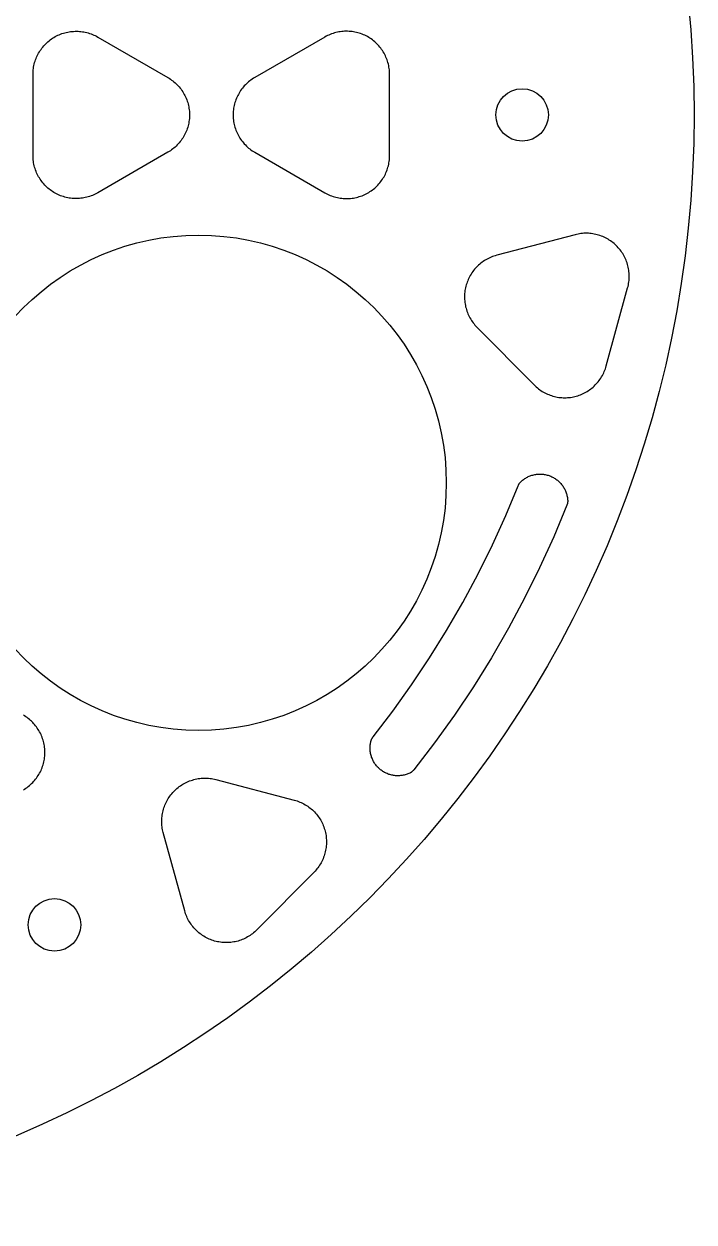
# Model space of a CAD drawing. Extents: x -4303 to -3459, y 4203 to 4583.
# Drawn here: x -4038.4 to -3923.4, y 4202.6 to 4408.2 of the extents above; entities that cross this region are included whole.
import ezdxf

# ---------------------------------------------------------------- set-up
doc = ezdxf.new("R2010")
doc.units = 0
doc.layers.add('DEFAULT', color=7, linetype='CONTINUOUS')

msp = doc.modelspace()

# ---------------------------------------------------------------- linework, layer by layer
at = {"layer": 'DEFAULT'}
for p, q in [((-4032.79, 4406.19), (-4032.56, 4406.3)), ((-4032.56, 4406.3), (-4032.33, 4406.4)), ((-4032.33, 4406.4), (-4032.09, 4406.5)), ((-4032.09, 4406.5), (-4031.85, 4406.59)), ((-4031.85, 4406.59), (-4031.61, 4406.67)), ((-4031.61, 4406.67), (-4031.37, 4406.74)), ((-4031.37, 4406.74), (-4031.12, 4406.8)), ((-4031.12, 4406.8), (-4030.87, 4406.85)), ((-4030.87, 4406.85), (-4030.62, 4406.9)), ((-4030.62, 4406.9), (-4030.37, 4406.94)), ((-4030.37, 4406.94), (-4030.12, 4406.97)), ((-4030.12, 4406.97), (-4029.87, 4406.98)), ((-4029.87, 4406.98), (-4029.61, 4407)), ((-4029.61, 4407), (-4029.36, 4407)), ((-4029.36, 4407), (-4029.1, 4406.99)), ((-4029.1, 4406.99), (-4028.85, 4406.98)), ((-4028.85, 4406.98), (-4028.6, 4406.95)), ((-4028.6, 4406.95), (-4028.35, 4406.92)), ((-4028.35, 4406.92), (-4028.1, 4406.88)), ((-4028.1, 4406.88), (-4027.85, 4406.83)), ((-4027.85, 4406.83), (-4027.6, 4406.77)), ((-4027.6, 4406.77), (-4027.35, 4406.7)), ((-4027.35, 4406.7), (-4027.11, 4406.63)), ((-4027.11, 4406.63), (-4026.87, 4406.54)), ((-4026.87, 4406.54), (-4026.64, 4406.45)), ((-4026.64, 4406.45), (-4026.4, 4406.35)), ((-4026.4, 4406.35), (-4026.17, 4406.25)), ((-4026.17, 4406.25), (-4025.95, 4406.13)), ((-3986.28, 4406.25), (-3986.51, 4406.13)), ((-3986.05, 4406.35), (-3986.28, 4406.25)), ((-3985.82, 4406.45), (-3986.05, 4406.35)), ((-3985.58, 4406.54), (-3985.82, 4406.45)), ((-3985.34, 4406.63), (-3985.58, 4406.54)), ((-3985.1, 4406.7), (-3985.34, 4406.63)), ((-3984.85, 4406.77), (-3985.1, 4406.7)), ((-3984.6, 4406.83), (-3984.85, 4406.77)), ((-3984.35, 4406.88), (-3984.6, 4406.83)), ((-3984.1, 4406.92), (-3984.35, 4406.88)), ((-3983.85, 4406.95), (-3984.1, 4406.92)), ((-3983.6, 4406.98), (-3983.85, 4406.95)), ((-3983.35, 4406.99), (-3983.6, 4406.98)), ((-3983.09, 4407), (-3983.35, 4406.99)), ((-3982.84, 4407), (-3983.09, 4407)), ((-3982.58, 4406.98), (-3982.84, 4407)), ((-3982.33, 4406.97), (-3982.58, 4406.98)), ((-3982.08, 4406.94), (-3982.33, 4406.97)), ((-3981.83, 4406.9), (-3982.08, 4406.94)), ((-3981.58, 4406.85), (-3981.83, 4406.9)), ((-3981.33, 4406.8), (-3981.58, 4406.85)), ((-3981.08, 4406.74), (-3981.33, 4406.8)), ((-3980.84, 4406.67), (-3981.08, 4406.74)), ((-3980.6, 4406.59), (-3980.84, 4406.67)), ((-3980.36, 4406.5), (-3980.6, 4406.59)), ((-3980.12, 4406.4), (-3980.36, 4406.5)), ((-3979.89, 4406.3), (-3980.12, 4406.4)), ((-3979.66, 4406.19), (-3979.89, 4406.3)), ((-4035.3, 4404.09), (-4035.14, 4404.29)), ((-4035.14, 4404.29), (-4034.98, 4404.48)), ((-4034.98, 4404.48), (-4034.81, 4404.67)), ((-4034.81, 4404.67), (-4034.63, 4404.85)), ((-4034.63, 4404.85), (-4034.45, 4405.03)), ((-4034.45, 4405.03), (-4034.26, 4405.2)), ((-4034.26, 4405.2), (-4034.06, 4405.36)), ((-4034.06, 4405.36), (-4033.86, 4405.52)), ((-4033.86, 4405.52), (-4033.66, 4405.67)), ((-4033.66, 4405.67), (-4033.45, 4405.81)), ((-4033.45, 4405.81), (-4033.23, 4405.94)), ((-4033.23, 4405.94), (-4033.01, 4406.07)), ((-4033.01, 4406.07), (-4032.79, 4406.19)), ((-4025.95, 4406.13), (-4025.72, 4406.01)), ((-4025.72, 4406.01), (-4013.67, 4399.05)), ((-3986.73, 4406.01), (-3998.78, 4399.05)), ((-3986.51, 4406.13), (-3986.73, 4406.01)), ((-3979.44, 4406.07), (-3979.66, 4406.19)), ((-3979.22, 4405.94), (-3979.44, 4406.07)), ((-3979.01, 4405.81), (-3979.22, 4405.94)), ((-3978.79, 4405.67), (-3979.01, 4405.81)), ((-3978.59, 4405.52), (-3978.79, 4405.67)), ((-3978.39, 4405.36), (-3978.59, 4405.52)), ((-3978.19, 4405.2), (-3978.39, 4405.36)), ((-3978, 4405.03), (-3978.19, 4405.2)), ((-3977.82, 4404.85), (-3978, 4405.03)), ((-3977.64, 4404.67), (-3977.82, 4404.85)), ((-3977.47, 4404.48), (-3977.64, 4404.67)), ((-3977.31, 4404.29), (-3977.47, 4404.48)), ((-3977.15, 4404.09), (-3977.31, 4404.29)), ((-4036.47, 4401.85), (-4036.39, 4402.09)), ((-4036.39, 4402.09), (-4036.3, 4402.33)), ((-4036.3, 4402.33), (-4036.2, 4402.56)), ((-4036.2, 4402.56), (-4036.09, 4402.79)), ((-4036.09, 4402.79), (-4035.98, 4403.02)), ((-4035.98, 4403.02), (-4035.86, 4403.24)), ((-4035.86, 4403.24), (-4035.73, 4403.46)), ((-4035.73, 4403.46), (-4035.59, 4403.68)), ((-4035.59, 4403.68), (-4035.45, 4403.89)), ((-4035.45, 4403.89), (-4035.3, 4404.09)), ((-3977, 4403.89), (-3977.15, 4404.09)), ((-3976.86, 4403.68), (-3977, 4403.89)), ((-3976.72, 4403.46), (-3976.86, 4403.68)), ((-3976.59, 4403.24), (-3976.72, 4403.46)), ((-3976.47, 4403.02), (-3976.59, 4403.24)), ((-3976.36, 4402.79), (-3976.47, 4403.02)), ((-3976.25, 4402.56), (-3976.36, 4402.79)), ((-3976.15, 4402.33), (-3976.25, 4402.56)), ((-3976.06, 4402.09), (-3976.15, 4402.33)), ((-3975.98, 4401.85), (-3976.06, 4402.09)), ((-4036.81, 4399.85), (-4036.8, 4400.11)), ((-4036.8, 4400.11), (-4036.78, 4400.36)), ((-4036.78, 4400.36), (-4036.75, 4400.61)), ((-4036.75, 4400.61), (-4036.71, 4400.86)), ((-4036.71, 4400.86), (-4036.66, 4401.11)), ((-4036.66, 4401.11), (-4036.61, 4401.36)), ((-4036.61, 4401.36), (-4036.54, 4401.61)), ((-4036.54, 4401.61), (-4036.47, 4401.85)), ((-3975.91, 4401.61), (-3975.98, 4401.85)), ((-3975.84, 4401.36), (-3975.91, 4401.61)), ((-3975.79, 4401.11), (-3975.84, 4401.36)), ((-3975.74, 4400.86), (-3975.79, 4401.11)), ((-3975.7, 4400.61), (-3975.74, 4400.86)), ((-3975.67, 4400.36), (-3975.7, 4400.61)), ((-3975.65, 4400.11), (-3975.67, 4400.36)), ((-3975.64, 4399.85), (-3975.65, 4400.11)), ((-4036.82, 4399.6), (-4036.81, 4399.85)), ((-4036.82, 4385.68), (-4036.82, 4399.6)), ((-4013.67, 4399.05), (-4013.45, 4398.92)), ((-4013.45, 4398.92), (-4013.24, 4398.78)), ((-4013.24, 4398.78), (-4013.03, 4398.63)), ((-4013.03, 4398.63), (-4012.82, 4398.48)), ((-4012.82, 4398.48), (-4012.63, 4398.32)), ((-4012.63, 4398.32), (-4012.43, 4398.15)), ((-4012.43, 4398.15), (-4012.25, 4397.98)), ((-4012.25, 4397.98), (-4012.07, 4397.8)), ((-4000.2, 4397.98), (-4000.38, 4397.8)), ((-4000.02, 4398.15), (-4000.2, 4397.98)), ((-3999.82, 4398.32), (-4000.02, 4398.15)), ((-3999.63, 4398.48), (-3999.82, 4398.32)), ((-3999.42, 4398.63), (-3999.63, 4398.48)), ((-3999.22, 4398.78), (-3999.42, 4398.63)), ((-3999, 4398.92), (-3999.22, 4398.78)), ((-3998.78, 4399.05), (-3999, 4398.92)), ((-3975.63, 4399.6), (-3975.64, 4399.85)), ((-3975.63, 4385.68), (-3975.63, 4399.6)), ((-4012.07, 4397.8), (-4011.89, 4397.62)), ((-4011.89, 4397.62), (-4011.73, 4397.43)), ((-4011.73, 4397.43), (-4011.56, 4397.23)), ((-4011.56, 4397.23), (-4011.41, 4397.03)), ((-4011.41, 4397.03), (-4011.26, 4396.82)), ((-4011.26, 4396.82), (-4011.12, 4396.61)), ((-4011.12, 4396.61), (-4010.99, 4396.39)), ((-4010.99, 4396.39), (-4010.87, 4396.17)), ((-4010.87, 4396.17), (-4010.75, 4395.95)), ((-4010.75, 4395.95), (-4010.64, 4395.72)), ((-4001.7, 4395.95), (-4001.81, 4395.72)), ((-4001.58, 4396.17), (-4001.7, 4395.95)), ((-4001.46, 4396.39), (-4001.58, 4396.17)), ((-4001.33, 4396.61), (-4001.46, 4396.39)), ((-4001.19, 4396.82), (-4001.33, 4396.61)), ((-4001.04, 4397.03), (-4001.19, 4396.82)), ((-4000.89, 4397.23), (-4001.04, 4397.03)), ((-4000.72, 4397.43), (-4000.89, 4397.23)), ((-4000.56, 4397.62), (-4000.72, 4397.43)), ((-4000.38, 4397.8), (-4000.56, 4397.62)), ((-4010.64, 4395.72), (-4010.54, 4395.49)), ((-4010.54, 4395.49), (-4010.44, 4395.25)), ((-4010.44, 4395.25), (-4010.36, 4395.01)), ((-4010.36, 4395.01), (-4010.28, 4394.77)), ((-4010.28, 4394.77), (-4010.21, 4394.52)), ((-4010.21, 4394.52), (-4010.15, 4394.28)), ((-4010.15, 4394.28), (-4010.1, 4394.03)), ((-4010.1, 4394.03), (-4010.06, 4393.78)), ((-4002.35, 4394.03), (-4002.39, 4393.78)), ((-4002.3, 4394.28), (-4002.35, 4394.03)), ((-4002.24, 4394.52), (-4002.3, 4394.28)), ((-4002.17, 4394.77), (-4002.24, 4394.52)), ((-4002.09, 4395.01), (-4002.17, 4394.77)), ((-4002.01, 4395.25), (-4002.09, 4395.01)), ((-4001.91, 4395.49), (-4002.01, 4395.25)), ((-4001.81, 4395.72), (-4001.91, 4395.49)), ((-4010.06, 4393.78), (-4010.02, 4393.53)), ((-4010.02, 4393.53), (-4009.99, 4393.27)), ((-4009.99, 4392.01), (-4010.02, 4391.75)), ((-4009.99, 4393.27), (-4009.98, 4393.02)), ((-4009.98, 4392.26), (-4009.99, 4392.01)), ((-4009.98, 4393.02), (-4009.97, 4392.77)), ((-4009.97, 4392.51), (-4009.98, 4392.26)), ((-4009.97, 4392.77), (-4009.97, 4392.51)), ((-4002.47, 4393.02), (-4002.48, 4392.77)), ((-4002.48, 4392.77), (-4002.48, 4392.51)), ((-4002.48, 4392.51), (-4002.47, 4392.26)), ((-4002.46, 4393.27), (-4002.47, 4393.02)), ((-4002.47, 4392.26), (-4002.46, 4392.01)), ((-4002.43, 4393.53), (-4002.46, 4393.27)), ((-4002.46, 4392.01), (-4002.43, 4391.75)), ((-4002.39, 4393.78), (-4002.43, 4393.53)), ((-4010.54, 4389.79), (-4010.64, 4389.56)), ((-4010.44, 4390.03), (-4010.54, 4389.79)), ((-4010.36, 4390.27), (-4010.44, 4390.03)), ((-4010.28, 4390.51), (-4010.36, 4390.27)), ((-4010.21, 4390.76), (-4010.28, 4390.51)), ((-4010.15, 4391), (-4010.21, 4390.76)), ((-4010.1, 4391.25), (-4010.15, 4391)), ((-4010.06, 4391.5), (-4010.1, 4391.25)), ((-4010.02, 4391.75), (-4010.06, 4391.5)), ((-4002.43, 4391.75), (-4002.39, 4391.5)), ((-4002.39, 4391.5), (-4002.35, 4391.25)), ((-4002.35, 4391.25), (-4002.3, 4391)), ((-4002.3, 4391), (-4002.24, 4390.76)), ((-4002.24, 4390.76), (-4002.17, 4390.51)), ((-4002.17, 4390.51), (-4002.09, 4390.27)), ((-4002.09, 4390.27), (-4002.01, 4390.03)), ((-4002.01, 4390.03), (-4001.91, 4389.79)), ((-4001.91, 4389.79), (-4001.81, 4389.56)), ((-4011.73, 4387.85), (-4011.89, 4387.66)), ((-4011.56, 4388.05), (-4011.73, 4387.85)), ((-4011.41, 4388.25), (-4011.56, 4388.05)), ((-4011.26, 4388.46), (-4011.41, 4388.25)), ((-4011.12, 4388.67), (-4011.26, 4388.46)), ((-4010.99, 4388.89), (-4011.12, 4388.67)), ((-4010.87, 4389.11), (-4010.99, 4388.89)), ((-4010.75, 4389.33), (-4010.87, 4389.11)), ((-4010.64, 4389.56), (-4010.75, 4389.33)), ((-4001.81, 4389.56), (-4001.7, 4389.33)), ((-4001.7, 4389.33), (-4001.58, 4389.11)), ((-4001.58, 4389.11), (-4001.46, 4388.89)), ((-4001.46, 4388.89), (-4001.33, 4388.67)), ((-4001.33, 4388.67), (-4001.19, 4388.46)), ((-4001.19, 4388.46), (-4001.04, 4388.25)), ((-4001.04, 4388.25), (-4000.89, 4388.05)), ((-4000.89, 4388.05), (-4000.72, 4387.85)), ((-4000.72, 4387.85), (-4000.56, 4387.66)), ((-4036.81, 4385.42), (-4036.82, 4385.68)), ((-4013.67, 4386.23), (-4025.72, 4379.27)), ((-4013.45, 4386.36), (-4013.67, 4386.23)), ((-4013.24, 4386.5), (-4013.45, 4386.36)), ((-4013.03, 4386.65), (-4013.24, 4386.5)), ((-4012.82, 4386.8), (-4013.03, 4386.65)), ((-4012.63, 4386.96), (-4012.82, 4386.8)), ((-4012.43, 4387.13), (-4012.63, 4386.96)), ((-4012.25, 4387.3), (-4012.43, 4387.13)), ((-4012.07, 4387.48), (-4012.25, 4387.3)), ((-4011.89, 4387.66), (-4012.07, 4387.48)), ((-4000.56, 4387.66), (-4000.38, 4387.48)), ((-4000.38, 4387.48), (-4000.2, 4387.3)), ((-4000.2, 4387.3), (-4000.02, 4387.13)), ((-4000.02, 4387.13), (-3999.82, 4386.96)), ((-3999.82, 4386.96), (-3999.63, 4386.8)), ((-3999.63, 4386.8), (-3999.42, 4386.65)), ((-3999.42, 4386.65), (-3999.22, 4386.5)), ((-3999.22, 4386.5), (-3999, 4386.36)), ((-3999, 4386.36), (-3998.78, 4386.23)), ((-3998.78, 4386.23), (-3986.73, 4379.27)), ((-3975.64, 4385.42), (-3975.63, 4385.68)), ((-4036.8, 4385.17), (-4036.81, 4385.42)), ((-4036.78, 4384.92), (-4036.8, 4385.17)), ((-4036.75, 4384.67), (-4036.78, 4384.92)), ((-4036.71, 4384.41), (-4036.75, 4384.67)), ((-4036.66, 4384.17), (-4036.71, 4384.41)), ((-4036.61, 4383.92), (-4036.66, 4384.17)), ((-4036.54, 4383.67), (-4036.61, 4383.92)), ((-4036.47, 4383.43), (-4036.54, 4383.67)), ((-3975.98, 4383.43), (-3975.91, 4383.67)), ((-3975.91, 4383.67), (-3975.84, 4383.92)), ((-3975.84, 4383.92), (-3975.79, 4384.17)), ((-3975.79, 4384.17), (-3975.74, 4384.41)), ((-3975.74, 4384.41), (-3975.7, 4384.67)), ((-3975.7, 4384.67), (-3975.67, 4384.92)), ((-3975.67, 4384.92), (-3975.65, 4385.17)), ((-3975.65, 4385.17), (-3975.64, 4385.42)), ((-4036.39, 4383.19), (-4036.47, 4383.43)), ((-4036.3, 4382.95), (-4036.39, 4383.19)), ((-4036.2, 4382.72), (-4036.3, 4382.95)), ((-4036.09, 4382.49), (-4036.2, 4382.72)), ((-4035.98, 4382.26), (-4036.09, 4382.49)), ((-4035.86, 4382.04), (-4035.98, 4382.26)), ((-4035.73, 4381.82), (-4035.86, 4382.04)), ((-4035.59, 4381.6), (-4035.73, 4381.82)), ((-4035.45, 4381.39), (-4035.59, 4381.6)), ((-3977, 4381.39), (-3976.86, 4381.6)), ((-3976.86, 4381.6), (-3976.72, 4381.82)), ((-3976.72, 4381.82), (-3976.59, 4382.04)), ((-3976.59, 4382.04), (-3976.47, 4382.26)), ((-3976.47, 4382.26), (-3976.36, 4382.49)), ((-3976.36, 4382.49), (-3976.25, 4382.72)), ((-3976.25, 4382.72), (-3976.15, 4382.95)), ((-3976.15, 4382.95), (-3976.06, 4383.19)), ((-3976.06, 4383.19), (-3975.98, 4383.43)), ((-4035.3, 4381.19), (-4035.45, 4381.39)), ((-4035.14, 4380.99), (-4035.3, 4381.19)), ((-4034.98, 4380.8), (-4035.14, 4380.99)), ((-4034.81, 4380.61), (-4034.98, 4380.8)), ((-4034.63, 4380.43), (-4034.81, 4380.61)), ((-4034.45, 4380.25), (-4034.63, 4380.43)), ((-4034.26, 4380.08), (-4034.45, 4380.25)), ((-4034.06, 4379.92), (-4034.26, 4380.08)), ((-4033.86, 4379.76), (-4034.06, 4379.92)), ((-4033.66, 4379.61), (-4033.86, 4379.76)), ((-4033.45, 4379.47), (-4033.66, 4379.61)), ((-4033.23, 4379.34), (-4033.45, 4379.47)), ((-3979.22, 4379.34), (-3979.01, 4379.47)), ((-3979.01, 4379.47), (-3978.79, 4379.61)), ((-3978.79, 4379.61), (-3978.59, 4379.76)), ((-3978.59, 4379.76), (-3978.39, 4379.92)), ((-3978.39, 4379.92), (-3978.19, 4380.08)), ((-3978.19, 4380.08), (-3978, 4380.25)), ((-3978, 4380.25), (-3977.82, 4380.43)), ((-3977.82, 4380.43), (-3977.64, 4380.61)), ((-3977.64, 4380.61), (-3977.47, 4380.8)), ((-3977.47, 4380.8), (-3977.31, 4380.99)), ((-3977.31, 4380.99), (-3977.15, 4381.19)), ((-3977.15, 4381.19), (-3977, 4381.39)), ((-4033.01, 4379.21), (-4033.23, 4379.34)), ((-4032.79, 4379.09), (-4033.01, 4379.21)), ((-4032.56, 4378.98), (-4032.79, 4379.09)), ((-4032.33, 4378.88), (-4032.56, 4378.98)), ((-4032.09, 4378.78), (-4032.33, 4378.88)), ((-4031.85, 4378.69), (-4032.09, 4378.78)), ((-4031.61, 4378.61), (-4031.85, 4378.69)), ((-4031.37, 4378.54), (-4031.61, 4378.61)), ((-4031.12, 4378.48), (-4031.37, 4378.54)), ((-4030.87, 4378.43), (-4031.12, 4378.48)), ((-4030.62, 4378.38), (-4030.87, 4378.43)), ((-4030.37, 4378.34), (-4030.62, 4378.38)), ((-4030.12, 4378.31), (-4030.37, 4378.34)), ((-4029.87, 4378.29), (-4030.12, 4378.31)), ((-4029.61, 4378.28), (-4029.87, 4378.29)), ((-4029.36, 4378.28), (-4029.61, 4378.28)), ((-4029.1, 4378.29), (-4029.36, 4378.28)), ((-4028.85, 4378.3), (-4029.1, 4378.29)), ((-4028.6, 4378.33), (-4028.85, 4378.3)), ((-4028.35, 4378.36), (-4028.6, 4378.33)), ((-4028.1, 4378.4), (-4028.35, 4378.36)), ((-4027.85, 4378.45), (-4028.1, 4378.4)), ((-4027.6, 4378.51), (-4027.85, 4378.45)), ((-4027.35, 4378.58), (-4027.6, 4378.51)), ((-4027.11, 4378.65), (-4027.35, 4378.58)), ((-4026.87, 4378.73), (-4027.11, 4378.65)), ((-4026.64, 4378.83), (-4026.87, 4378.73)), ((-4026.4, 4378.93), (-4026.64, 4378.83)), ((-4026.17, 4379.03), (-4026.4, 4378.93)), ((-4025.95, 4379.15), (-4026.17, 4379.03)), ((-4025.72, 4379.27), (-4025.95, 4379.15)), ((-3986.73, 4379.27), (-3986.51, 4379.15)), ((-3986.51, 4379.15), (-3986.28, 4379.03)), ((-3986.28, 4379.03), (-3986.05, 4378.93)), ((-3986.05, 4378.93), (-3985.82, 4378.83)), ((-3985.82, 4378.83), (-3985.58, 4378.73)), ((-3985.58, 4378.73), (-3985.34, 4378.65)), ((-3985.34, 4378.65), (-3985.1, 4378.58)), ((-3985.1, 4378.58), (-3984.85, 4378.51)), ((-3984.85, 4378.51), (-3984.6, 4378.45)), ((-3984.6, 4378.45), (-3984.35, 4378.4)), ((-3984.35, 4378.4), (-3984.1, 4378.36)), ((-3984.1, 4378.36), (-3983.85, 4378.33)), ((-3983.85, 4378.33), (-3983.6, 4378.3)), ((-3983.6, 4378.3), (-3983.35, 4378.29)), ((-3983.35, 4378.29), (-3983.09, 4378.28)), ((-3983.09, 4378.28), (-3982.84, 4378.28)), ((-3982.84, 4378.28), (-3982.58, 4378.29)), ((-3982.58, 4378.29), (-3982.33, 4378.31)), ((-3982.33, 4378.31), (-3982.08, 4378.34)), ((-3982.08, 4378.34), (-3981.83, 4378.38)), ((-3981.83, 4378.38), (-3981.58, 4378.43)), ((-3981.58, 4378.43), (-3981.33, 4378.48)), ((-3981.33, 4378.48), (-3981.08, 4378.54)), ((-3981.08, 4378.54), (-3980.84, 4378.61)), ((-3980.84, 4378.61), (-3980.6, 4378.69)), ((-3980.6, 4378.69), (-3980.36, 4378.78)), ((-3980.36, 4378.78), (-3980.12, 4378.88)), ((-3980.12, 4378.88), (-3979.89, 4378.98)), ((-3979.89, 4378.98), (-3979.66, 4379.09)), ((-3979.66, 4379.09), (-3979.44, 4379.21)), ((-3979.44, 4379.21), (-3979.22, 4379.34)), ((-3943.79, 4372.08), (-3957.25, 4368.55)), ((-3943.54, 4372.14), (-3943.79, 4372.08)), ((-3943.29, 4372.2), (-3943.54, 4372.14)), ((-3943.04, 4372.24), (-3943.29, 4372.2)), ((-3942.79, 4372.27), (-3943.04, 4372.24)), ((-3942.54, 4372.3), (-3942.79, 4372.27)), ((-3942.28, 4372.32), (-3942.54, 4372.3)), ((-3942.03, 4372.32), (-3942.28, 4372.32)), ((-3941.78, 4372.32), (-3942.03, 4372.32)), ((-3941.52, 4372.32), (-3941.78, 4372.32)), ((-3941.27, 4372.3), (-3941.52, 4372.32)), ((-3941.02, 4372.27), (-3941.27, 4372.3)), ((-3940.77, 4372.24), (-3941.02, 4372.27)), ((-3940.52, 4372.19), (-3940.77, 4372.24)), ((-3940.27, 4372.14), (-3940.52, 4372.19)), ((-3940.02, 4372.08), (-3940.27, 4372.14)), ((-3939.78, 4372.01), (-3940.02, 4372.08)), ((-3939.53, 4371.93), (-3939.78, 4372.01)), ((-3939.29, 4371.85), (-3939.53, 4371.93)), ((-3939.06, 4371.75), (-3939.29, 4371.85)), ((-3938.83, 4371.65), (-3939.06, 4371.75)), ((-3938.6, 4371.54), (-3938.83, 4371.65)), ((-3938.37, 4371.42), (-3938.6, 4371.54)), ((-3938.15, 4371.3), (-3938.37, 4371.42)), ((-3937.93, 4371.17), (-3938.15, 4371.3)), ((-3937.72, 4371.03), (-3937.93, 4371.17)), ((-3937.52, 4370.88), (-3937.72, 4371.03)), ((-3937.31, 4370.72), (-3937.52, 4370.88)), ((-3937.12, 4370.56), (-3937.31, 4370.72)), ((-3936.93, 4370.39), (-3937.12, 4370.56)), ((-3936.74, 4370.22), (-3936.93, 4370.39)), ((-3936.56, 4370.04), (-3936.74, 4370.22)), ((-3936.39, 4369.85), (-3936.56, 4370.04)), ((-3936.23, 4369.66), (-3936.39, 4369.85)), ((-3936.07, 4369.46), (-3936.23, 4369.66)), ((-3935.91, 4369.26), (-3936.07, 4369.46)), ((-3935.77, 4369.05), (-3935.91, 4369.26)), ((-3959.96, 4367.2), (-3960.16, 4367.04)), ((-3959.76, 4367.36), (-3959.96, 4367.2)), ((-3959.55, 4367.5), (-3959.76, 4367.36)), ((-3959.34, 4367.64), (-3959.55, 4367.5)), ((-3959.13, 4367.77), (-3959.34, 4367.64)), ((-3958.9, 4367.9), (-3959.13, 4367.77)), ((-3958.68, 4368.02), (-3958.9, 4367.9)), ((-3958.45, 4368.13), (-3958.68, 4368.02)), ((-3958.22, 4368.23), (-3958.45, 4368.13)), ((-3957.98, 4368.32), (-3958.22, 4368.23)), ((-3957.74, 4368.41), (-3957.98, 4368.32)), ((-3957.5, 4368.48), (-3957.74, 4368.41)), ((-3957.25, 4368.55), (-3957.5, 4368.48)), ((-3935.63, 4368.84), (-3935.77, 4369.05)), ((-3935.5, 4368.62), (-3935.63, 4368.84)), ((-3935.38, 4368.4), (-3935.5, 4368.62)), ((-3935.26, 4368.17), (-3935.38, 4368.4)), ((-3935.16, 4367.94), (-3935.26, 4368.17)), ((-3935.06, 4367.71), (-3935.16, 4367.94)), ((-3934.96, 4367.47), (-3935.06, 4367.71)), ((-3934.88, 4367.23), (-3934.96, 4367.47)), ((-3934.81, 4366.99), (-3934.88, 4367.23)), ((-3961.78, 4365.1), (-3961.9, 4364.88)), ((-3961.65, 4365.32), (-3961.78, 4365.1)), ((-3961.51, 4365.53), (-3961.65, 4365.32)), ((-3961.37, 4365.74), (-3961.51, 4365.53)), ((-3961.21, 4365.94), (-3961.37, 4365.74)), ((-3961.05, 4366.14), (-3961.21, 4365.94)), ((-3960.89, 4366.33), (-3961.05, 4366.14)), ((-3960.71, 4366.52), (-3960.89, 4366.33)), ((-3960.54, 4366.7), (-3960.71, 4366.52)), ((-3960.35, 4366.87), (-3960.54, 4366.7)), ((-3960.16, 4367.04), (-3960.35, 4366.87)), ((-3934.74, 4366.74), (-3934.81, 4366.99)), ((-3934.68, 4366.5), (-3934.74, 4366.74)), ((-3934.63, 4366.25), (-3934.68, 4366.5)), ((-3934.59, 4366), (-3934.63, 4366.25)), ((-3934.56, 4365.74), (-3934.59, 4366)), ((-3934.54, 4365.49), (-3934.56, 4365.74)), ((-3934.52, 4365.24), (-3934.54, 4365.49)), ((-3934.51, 4364.98), (-3934.52, 4365.24)), ((-3962.55, 4363.23), (-3962.6, 4362.98)), ((-3962.48, 4363.47), (-3962.55, 4363.23)), ((-3962.4, 4363.71), (-3962.48, 4363.47)), ((-3962.32, 4363.95), (-3962.4, 4363.71)), ((-3962.23, 4364.19), (-3962.32, 4363.95)), ((-3962.13, 4364.42), (-3962.23, 4364.19)), ((-3962.02, 4364.65), (-3962.13, 4364.42)), ((-3961.9, 4364.88), (-3962.02, 4364.65)), ((-3934.78, 4362.98), (-3934.71, 4363.22)), ((-3934.71, 4363.22), (-3934.66, 4363.47)), ((-3934.66, 4363.47), (-3934.61, 4363.72)), ((-3934.61, 4363.72), (-3934.58, 4363.97)), ((-3934.58, 4363.97), (-3934.55, 4364.22)), ((-3934.55, 4364.22), (-3934.53, 4364.48)), ((-3934.53, 4364.48), (-3934.52, 4364.73)), ((-3934.52, 4364.73), (-3934.51, 4364.98)), ((-3962.77, 4361.72), (-3962.78, 4361.47)), ((-3962.78, 4361.47), (-3962.77, 4361.21)), ((-3962.75, 4361.98), (-3962.77, 4361.72)), ((-3962.77, 4361.21), (-3962.76, 4360.96)), ((-3962.76, 4360.96), (-3962.74, 4360.71)), ((-3962.73, 4362.23), (-3962.75, 4361.98)), ((-3962.7, 4362.48), (-3962.73, 4362.23)), ((-3962.65, 4362.73), (-3962.7, 4362.48)), ((-3962.6, 4362.98), (-3962.65, 4362.73)), ((-3938.45, 4349.55), (-3934.78, 4362.98)), ((-3962.74, 4360.71), (-3962.72, 4360.45)), ((-3962.72, 4360.45), (-3962.68, 4360.2)), ((-3962.68, 4360.2), (-3962.63, 4359.95)), ((-3962.63, 4359.95), (-3962.58, 4359.71)), ((-3962.58, 4359.71), (-3962.52, 4359.46)), ((-3962.52, 4359.46), (-3962.45, 4359.22)), ((-3962.45, 4359.22), (-3962.37, 4358.97)), ((-3962.37, 4358.97), (-3962.28, 4358.74)), ((-3962.28, 4358.74), (-3962.18, 4358.5)), ((-3962.18, 4358.5), (-3962.08, 4358.27)), ((-3962.08, 4358.27), (-3961.97, 4358.04)), ((-3961.97, 4358.04), (-3961.85, 4357.82)), ((-3961.85, 4357.82), (-3961.72, 4357.6)), ((-3961.72, 4357.6), (-3961.59, 4357.38)), ((-3961.59, 4357.38), (-3961.45, 4357.17)), ((-3961.45, 4357.17), (-3961.3, 4356.96)), ((-3961.3, 4356.96), (-3961.14, 4356.76)), ((-3961.14, 4356.76), (-3960.98, 4356.57)), ((-3960.98, 4356.57), (-3960.81, 4356.38)), ((-3960.81, 4356.38), (-3960.64, 4356.19)), ((-3960.64, 4356.19), (-3950.84, 4346.3)), ((-3938.79, 4348.59), (-3938.69, 4348.82)), ((-3938.69, 4348.82), (-3938.6, 4349.06)), ((-3938.6, 4349.06), (-3938.52, 4349.3)), ((-3938.52, 4349.3), (-3938.45, 4349.55)), ((-3940.16, 4346.47), (-3939.99, 4346.66)), ((-3939.99, 4346.66), (-3939.83, 4346.85)), ((-3939.83, 4346.85), (-3939.67, 4347.05)), ((-3939.67, 4347.05), (-3939.53, 4347.26)), ((-3939.53, 4347.26), (-3939.38, 4347.47)), ((-3939.38, 4347.47), (-3939.25, 4347.69)), ((-3939.25, 4347.69), (-3939.12, 4347.91)), ((-3939.12, 4347.91), (-3939, 4348.13)), ((-3939, 4348.13), (-3938.89, 4348.36)), ((-3938.89, 4348.36), (-3938.79, 4348.59)), ((-3950.84, 4346.3), (-3950.66, 4346.12)), ((-3950.66, 4346.12), (-3950.48, 4345.95)), ((-3950.48, 4345.95), (-3950.28, 4345.78)), ((-3950.28, 4345.78), (-3950.08, 4345.63)), ((-3950.08, 4345.63), (-3949.88, 4345.48)), ((-3949.88, 4345.48), (-3949.67, 4345.33)), ((-3949.67, 4345.33), (-3949.46, 4345.2)), ((-3949.46, 4345.2), (-3949.24, 4345.07)), ((-3949.24, 4345.07), (-3949.01, 4344.94)), ((-3949.01, 4344.94), (-3948.79, 4344.83)), ((-3948.79, 4344.83), (-3948.56, 4344.72)), ((-3948.56, 4344.72), (-3948.32, 4344.63)), ((-3948.32, 4344.63), (-3948.08, 4344.54)), ((-3948.08, 4344.54), (-3947.84, 4344.46)), ((-3943.34, 4344.45), (-3943.1, 4344.53)), ((-3943.1, 4344.53), (-3942.87, 4344.62)), ((-3942.87, 4344.62), (-3942.63, 4344.72)), ((-3942.63, 4344.72), (-3942.4, 4344.82)), ((-3942.4, 4344.82), (-3942.17, 4344.94)), ((-3942.17, 4344.94), (-3941.95, 4345.06)), ((-3941.95, 4345.06), (-3941.73, 4345.19)), ((-3941.73, 4345.19), (-3941.52, 4345.32)), ((-3941.52, 4345.32), (-3941.31, 4345.47)), ((-3941.31, 4345.47), (-3941.1, 4345.62)), ((-3941.1, 4345.62), (-3940.9, 4345.77)), ((-3940.9, 4345.77), (-3940.71, 4345.94)), ((-3940.71, 4345.94), (-3940.52, 4346.11)), ((-3940.52, 4346.11), (-3940.34, 4346.29)), ((-3940.34, 4346.29), (-3940.16, 4346.47)), ((-3947.84, 4344.46), (-3947.6, 4344.38)), ((-3947.6, 4344.38), (-3947.35, 4344.32)), ((-3947.35, 4344.32), (-3947.11, 4344.26)), ((-3947.11, 4344.26), (-3946.86, 4344.21)), ((-3946.86, 4344.21), (-3946.61, 4344.17)), ((-3946.61, 4344.17), (-3946.35, 4344.14)), ((-3946.35, 4344.14), (-3946.1, 4344.12)), ((-3946.1, 4344.12), (-3945.85, 4344.11)), ((-3945.85, 4344.11), (-3945.59, 4344.1)), ((-3945.59, 4344.1), (-3945.34, 4344.11)), ((-3945.34, 4344.11), (-3945.09, 4344.12)), ((-3945.09, 4344.12), (-3944.83, 4344.14)), ((-3944.83, 4344.14), (-3944.58, 4344.17)), ((-3944.58, 4344.17), (-3944.33, 4344.21)), ((-3944.33, 4344.21), (-3944.08, 4344.26)), ((-3944.08, 4344.26), (-3943.83, 4344.31)), ((-3943.83, 4344.31), (-3943.59, 4344.38)), ((-3943.59, 4344.38), (-3943.34, 4344.45)), ((-3952.68, 4330.05), (-3952.55, 4330.14)), ((-3952.55, 4330.14), (-3952.41, 4330.24)), ((-3952.41, 4330.24), (-3952.27, 4330.32)), ((-3952.27, 4330.32), (-3952.13, 4330.41)), ((-3952.13, 4330.41), (-3951.98, 4330.49)), ((-3951.98, 4330.49), (-3951.83, 4330.56)), ((-3951.83, 4330.56), (-3951.68, 4330.62)), ((-3951.68, 4330.62), (-3951.52, 4330.69)), ((-3951.52, 4330.69), (-3951.37, 4330.74)), ((-3951.37, 4330.74), (-3951.21, 4330.79)), ((-3951.21, 4330.79), (-3951.05, 4330.84)), ((-3951.05, 4330.84), (-3950.89, 4330.88)), ((-3950.89, 4330.88), (-3950.73, 4330.91)), ((-3950.73, 4330.91), (-3950.56, 4330.94)), ((-3950.56, 4330.94), (-3950.4, 4330.97)), ((-3950.4, 4330.97), (-3950.23, 4330.98)), ((-3950.23, 4330.98), (-3950.07, 4330.99)), ((-3950.07, 4330.99), (-3949.9, 4331)), ((-3949.9, 4331), (-3949.74, 4331)), ((-3949.74, 4331), (-3949.57, 4330.99)), ((-3949.57, 4330.99), (-3949.41, 4330.98)), ((-3949.41, 4330.98), (-3949.24, 4330.96)), ((-3949.24, 4330.96), (-3949.08, 4330.94)), ((-3949.08, 4330.94), (-3948.91, 4330.91)), ((-3948.91, 4330.91), (-3948.75, 4330.88)), ((-3948.75, 4330.88), (-3948.59, 4330.84)), ((-3948.59, 4330.84), (-3948.43, 4330.79)), ((-3948.43, 4330.79), (-3948.27, 4330.74)), ((-3948.27, 4330.74), (-3948.12, 4330.68)), ((-3948.12, 4330.68), (-3947.96, 4330.62)), ((-3947.96, 4330.62), (-3947.81, 4330.55)), ((-3947.81, 4330.55), (-3947.66, 4330.48)), ((-3947.66, 4330.48), (-3947.51, 4330.4)), ((-3947.51, 4330.4), (-3947.37, 4330.32)), ((-3947.37, 4330.32), (-3947.23, 4330.23)), ((-3947.23, 4330.23), (-3947.09, 4330.14)), ((-3947.09, 4330.14), (-3946.96, 4330.04)), ((-3955.7, 4323.88), (-3953.56, 4329)), ((-3953.56, 4329), (-3953.53, 4329.07)), ((-3953.53, 4329.07), (-3953.51, 4329.13)), ((-3953.51, 4329.13), (-3953.48, 4329.19)), ((-3953.48, 4329.19), (-3953.44, 4329.25)), ((-3953.44, 4329.25), (-3953.41, 4329.31)), ((-3953.41, 4329.31), (-3953.37, 4329.36)), ((-3953.37, 4329.36), (-3953.33, 4329.42)), ((-3953.33, 4329.42), (-3953.29, 4329.48)), ((-3953.29, 4329.48), (-3953.25, 4329.53)), ((-3953.25, 4329.53), (-3953.21, 4329.58)), ((-3953.21, 4329.58), (-3953.16, 4329.63)), ((-3953.16, 4329.63), (-3953.11, 4329.68)), ((-3953.11, 4329.68), (-3953.06, 4329.73)), ((-3953.06, 4329.73), (-3952.94, 4329.84)), ((-3952.94, 4329.84), (-3952.81, 4329.94)), ((-3952.81, 4329.94), (-3952.68, 4330.05)), ((-3946.96, 4330.04), (-3946.83, 4329.94)), ((-3946.83, 4329.94), (-3946.7, 4329.83)), ((-3946.7, 4329.83), (-3946.58, 4329.72)), ((-3946.58, 4329.72), (-3946.46, 4329.61)), ((-3946.46, 4329.61), (-3946.34, 4329.49)), ((-3946.34, 4329.49), (-3946.23, 4329.36)), ((-3946.23, 4329.36), (-3946.12, 4329.24)), ((-3946.12, 4329.24), (-3946.02, 4329.1)), ((-3946.02, 4329.1), (-3945.92, 4328.97)), ((-3945.92, 4328.97), (-3945.83, 4328.83)), ((-3945.83, 4328.83), (-3945.74, 4328.69)), ((-3945.74, 4328.69), (-3945.66, 4328.55)), ((-3945.66, 4328.55), (-3945.58, 4328.4)), ((-3945.58, 4328.4), (-3945.51, 4328.25)), ((-3945.51, 4328.25), (-3945.44, 4328.1)), ((-3945.44, 4328.1), (-3945.38, 4327.95)), ((-3945.38, 4327.95), (-3945.32, 4327.79)), ((-3945.32, 4327.79), (-3945.27, 4327.63)), ((-3945.27, 4327.63), (-3945.23, 4327.47)), ((-3945.23, 4327.47), (-3945.19, 4327.31)), ((-3945.19, 4327.31), (-3945.15, 4327.15)), ((-3945.15, 4327.15), (-3945.12, 4326.99)), ((-3945.12, 4326.99), (-3945.1, 4326.82)), ((-3945.1, 4326.03), (-3945.11, 4325.96)), ((-3945.1, 4326.82), (-3945.08, 4326.66)), ((-3945.09, 4326.09), (-3945.1, 4326.03)), ((-3945.08, 4326.16), (-3945.09, 4326.09)), ((-3945.08, 4326.66), (-3945.07, 4326.49)), ((-3945.07, 4326.23), (-3945.08, 4326.16)), ((-3945.07, 4326.49), (-3945.07, 4326.43)), ((-3945.07, 4326.43), (-3945.07, 4326.36)), ((-3945.07, 4326.36), (-3945.07, 4326.29)), ((-3945.07, 4326.29), (-3945.07, 4326.23)), ((-3945.21, 4325.65), (-3947.46, 4320.25)), ((-3945.19, 4325.71), (-3945.21, 4325.65)), ((-3945.17, 4325.77), (-3945.19, 4325.71)), ((-3945.15, 4325.83), (-3945.17, 4325.77)), ((-3945.13, 4325.9), (-3945.15, 4325.83)), ((-3945.11, 4325.96), (-3945.13, 4325.9)), ((-3958, 4318.83), (-3955.7, 4323.88)), ((-3947.46, 4320.25), (-3949.89, 4314.93)), ((-3960.46, 4313.86), (-3958, 4318.83)), ((-3963.08, 4308.97), (-3960.46, 4313.86)), ((-3949.89, 4314.93), (-3952.48, 4309.69)), ((-3952.48, 4309.69), (-3955.24, 4304.53)), ((-3965.85, 4304.17), (-3963.08, 4308.97)), ((-3968.78, 4299.45), (-3965.85, 4304.17)), ((-3955.24, 4304.53), (-3958.17, 4299.47)), ((-3971.86, 4294.84), (-3968.78, 4299.45)), ((-3958.17, 4299.47), (-3961.26, 4294.51)), ((-3975.09, 4290.33), (-3971.86, 4294.84)), ((-3961.26, 4294.51), (-3964.51, 4289.65)), ((-4038.26, 4289.5), (-4038.48, 4289.63)), ((-4038.05, 4289.36), (-4038.26, 4289.5)), ((-4037.84, 4289.22), (-4038.05, 4289.36)), ((-4037.64, 4289.06), (-4037.84, 4289.22)), ((-4037.44, 4288.9), (-4037.64, 4289.06)), ((-3978.46, 4285.92), (-3975.09, 4290.33)), ((-3964.51, 4289.65), (-3967.92, 4284.89)), ((-4037.25, 4288.74), (-4037.44, 4288.9)), ((-4037.06, 4288.57), (-4037.25, 4288.74)), ((-4036.88, 4288.39), (-4037.06, 4288.57)), ((-4036.71, 4288.2), (-4036.88, 4288.39)), ((-4036.54, 4288.01), (-4036.71, 4288.2)), ((-4036.38, 4287.81), (-4036.54, 4288.01)), ((-4036.23, 4287.61), (-4036.38, 4287.81)), ((-4036.08, 4287.41), (-4036.23, 4287.61)), ((-4035.94, 4287.19), (-4036.08, 4287.41)), ((-4035.81, 4286.98), (-4035.94, 4287.19)), ((-4035.68, 4286.76), (-4035.81, 4286.98)), ((-4035.56, 4286.53), (-4035.68, 4286.76)), ((-4035.45, 4286.3), (-4035.56, 4286.53)), ((-4035.35, 4286.07), (-4035.45, 4286.3)), ((-4035.26, 4285.83), (-4035.35, 4286.07)), ((-4035.17, 4285.59), (-4035.26, 4285.83)), ((-4035.1, 4285.35), (-4035.17, 4285.59)), ((-4035.03, 4285.11), (-4035.1, 4285.35)), ((-4034.97, 4284.86), (-4035.03, 4285.11)), ((-3978.9, 4284.86), (-3978.87, 4285.02)), ((-3978.87, 4285.02), (-3978.83, 4285.18)), ((-3978.83, 4285.18), (-3978.81, 4285.25)), ((-3978.81, 4285.25), (-3978.79, 4285.32)), ((-3978.79, 4285.32), (-3978.76, 4285.38)), ((-3978.76, 4285.38), (-3978.74, 4285.45)), ((-3978.74, 4285.45), (-3978.71, 4285.51)), ((-3978.71, 4285.51), (-3978.68, 4285.57)), ((-3978.68, 4285.57), (-3978.65, 4285.63)), ((-3978.65, 4285.63), (-3978.62, 4285.69)), ((-3978.62, 4285.69), (-3978.58, 4285.75)), ((-3978.58, 4285.75), (-3978.54, 4285.81)), ((-3978.54, 4285.81), (-3978.5, 4285.87)), ((-3978.5, 4285.87), (-3978.46, 4285.92)), ((-3967.92, 4284.89), (-3971.47, 4280.25)), ((-4034.92, 4284.61), (-4034.97, 4284.86)), ((-4034.87, 4284.36), (-4034.92, 4284.61)), ((-4034.84, 4284.11), (-4034.87, 4284.36)), ((-4034.81, 4283.86), (-4034.84, 4284.11)), ((-4034.79, 4283.6), (-4034.81, 4283.86)), ((-4034.81, 4282.59), (-4034.79, 4282.84)), ((-4034.79, 4283.35), (-4034.79, 4283.6)), ((-4034.79, 4283.1), (-4034.79, 4283.35)), ((-4034.79, 4282.84), (-4034.79, 4283.1)), ((-3978.98, 4284.2), (-3978.97, 4284.37)), ((-3978.98, 4284.03), (-3978.98, 4284.2)), ((-3978.98, 4283.87), (-3978.98, 4284.03)), ((-3978.97, 4283.7), (-3978.98, 4283.87)), ((-3978.97, 4284.37), (-3978.95, 4284.53)), ((-3978.96, 4283.54), (-3978.97, 4283.7)), ((-3978.94, 4283.37), (-3978.96, 4283.54)), ((-3978.95, 4284.53), (-3978.93, 4284.7)), ((-3978.92, 4283.21), (-3978.94, 4283.37)), ((-3978.93, 4284.7), (-3978.9, 4284.86)), ((-3978.89, 4283.04), (-3978.92, 4283.21)), ((-3978.85, 4282.88), (-3978.89, 4283.04)), ((-3978.81, 4282.72), (-3978.85, 4282.88)), ((-4035.26, 4280.61), (-4035.17, 4280.85)), ((-4035.17, 4280.85), (-4035.1, 4281.1)), ((-4035.1, 4281.1), (-4035.03, 4281.34)), ((-4035.03, 4281.34), (-4034.97, 4281.59)), ((-4034.97, 4281.59), (-4034.92, 4281.83)), ((-4034.92, 4281.83), (-4034.87, 4282.09)), ((-4034.87, 4282.09), (-4034.84, 4282.34)), ((-4034.84, 4282.34), (-4034.81, 4282.59)), ((-3978.76, 4282.56), (-3978.81, 4282.72)), ((-3978.71, 4282.4), (-3978.76, 4282.56)), ((-3978.65, 4282.25), (-3978.71, 4282.4)), ((-3978.59, 4282.09), (-3978.65, 4282.25)), ((-3978.52, 4281.94), (-3978.59, 4282.09)), ((-3978.45, 4281.79), (-3978.52, 4281.94)), ((-3978.37, 4281.65), (-3978.45, 4281.79)), ((-3978.28, 4281.51), (-3978.37, 4281.65)), ((-3978.2, 4281.36), (-3978.28, 4281.51)), ((-3978.1, 4281.23), (-3978.2, 4281.36)), ((-3978, 4281.09), (-3978.1, 4281.23)), ((-3977.9, 4280.96), (-3978, 4281.09)), ((-3977.79, 4280.84), (-3977.9, 4280.96)), ((-3977.68, 4280.71), (-3977.79, 4280.84)), ((-4036.38, 4278.63), (-4036.23, 4278.83)), ((-4036.23, 4278.83), (-4036.08, 4279.04)), ((-4036.08, 4279.04), (-4035.94, 4279.25)), ((-4035.94, 4279.25), (-4035.81, 4279.47)), ((-4035.81, 4279.47), (-4035.68, 4279.69)), ((-4035.68, 4279.69), (-4035.56, 4279.92)), ((-4035.56, 4279.92), (-4035.45, 4280.15)), ((-4035.45, 4280.15), (-4035.35, 4280.38)), ((-4035.35, 4280.38), (-4035.26, 4280.61)), ((-4008.72, 4278.68), (-4008.47, 4278.73)), ((-4008.47, 4278.73), (-4008.22, 4278.76)), ((-4008.22, 4278.76), (-4007.97, 4278.79)), ((-4007.97, 4278.79), (-4007.72, 4278.81)), ((-4007.72, 4278.81), (-4007.46, 4278.81)), ((-4007.46, 4278.81), (-4007.21, 4278.81)), ((-4007.21, 4278.81), (-4006.95, 4278.81)), ((-4006.95, 4278.81), (-4006.7, 4278.79)), ((-4006.7, 4278.79), (-4006.45, 4278.76)), ((-4006.45, 4278.76), (-4006.2, 4278.73)), ((-4006.2, 4278.73), (-4005.95, 4278.69)), ((-3977.56, 4280.6), (-3977.68, 4280.71)), ((-3977.44, 4280.48), (-3977.56, 4280.6)), ((-3977.32, 4280.37), (-3977.44, 4280.48)), ((-3977.19, 4280.27), (-3977.32, 4280.37)), ((-3977.06, 4280.16), (-3977.19, 4280.27)), ((-3976.93, 4280.07), (-3977.06, 4280.16)), ((-3976.79, 4279.98), (-3976.93, 4280.07)), ((-3976.65, 4279.89), (-3976.79, 4279.98)), ((-3976.5, 4279.81), (-3976.65, 4279.89)), ((-3976.35, 4279.73), (-3976.5, 4279.81)), ((-3976.2, 4279.66), (-3976.35, 4279.73)), ((-3976.05, 4279.59), (-3976.2, 4279.66)), ((-3975.9, 4279.53), (-3976.05, 4279.59)), ((-3975.74, 4279.47), (-3975.9, 4279.53)), ((-3975.58, 4279.42), (-3975.74, 4279.47)), ((-3975.42, 4279.38), (-3975.58, 4279.42)), ((-3975.26, 4279.34), (-3975.42, 4279.38)), ((-3975.1, 4279.31), (-3975.26, 4279.34)), ((-3974.94, 4279.28), (-3975.1, 4279.31)), ((-3974.77, 4279.26), (-3974.94, 4279.28)), ((-3974.61, 4279.24), (-3974.77, 4279.26)), ((-3974.44, 4279.23), (-3974.61, 4279.24)), ((-3974.27, 4279.22), (-3974.44, 4279.23)), ((-3974.11, 4279.23), (-3974.27, 4279.22)), ((-3973.94, 4279.23), (-3974.11, 4279.23)), ((-3973.78, 4279.25), (-3973.94, 4279.23)), ((-3973.61, 4279.26), (-3973.78, 4279.25)), ((-3973.45, 4279.29), (-3973.61, 4279.26)), ((-3973.28, 4279.32), (-3973.45, 4279.29)), ((-3973.12, 4279.35), (-3973.28, 4279.32)), ((-3972.96, 4279.39), (-3973.12, 4279.35)), ((-3972.8, 4279.44), (-3972.96, 4279.39)), ((-3972.64, 4279.49), (-3972.8, 4279.44)), ((-3972.49, 4279.55), (-3972.64, 4279.49)), ((-3972.33, 4279.61), (-3972.49, 4279.55)), ((-3972.18, 4279.68), (-3972.33, 4279.61)), ((-3972.12, 4279.71), (-3972.18, 4279.68)), ((-3972.07, 4279.74), (-3972.12, 4279.71)), ((-3972.01, 4279.78), (-3972.07, 4279.74)), ((-3971.95, 4279.81), (-3972.01, 4279.78)), ((-3971.9, 4279.85), (-3971.95, 4279.81)), ((-3971.85, 4279.88), (-3971.9, 4279.85)), ((-3971.79, 4279.92), (-3971.85, 4279.88)), ((-3971.74, 4279.97), (-3971.79, 4279.92)), ((-3971.7, 4280.01), (-3971.74, 4279.97)), ((-3971.65, 4280.05), (-3971.7, 4280.01)), ((-3971.6, 4280.1), (-3971.65, 4280.05)), ((-3971.56, 4280.15), (-3971.6, 4280.1)), ((-3971.51, 4280.2), (-3971.56, 4280.15)), ((-3971.47, 4280.25), (-3971.51, 4280.2)), ((-4038.48, 4276.82), (-4038.26, 4276.95)), ((-4038.26, 4276.95), (-4038.05, 4277.09)), ((-4038.05, 4277.09), (-4037.84, 4277.23)), ((-4037.84, 4277.23), (-4037.64, 4277.38)), ((-4037.64, 4277.38), (-4037.44, 4277.54)), ((-4037.44, 4277.54), (-4037.25, 4277.71)), ((-4037.25, 4277.71), (-4037.06, 4277.88)), ((-4037.06, 4277.88), (-4036.88, 4278.06)), ((-4036.88, 4278.06), (-4036.71, 4278.25)), ((-4036.71, 4278.25), (-4036.54, 4278.44)), ((-4036.54, 4278.44), (-4036.38, 4278.63)), ((-4012.67, 4276.53), (-4012.5, 4276.71)), ((-4012.5, 4276.71), (-4012.31, 4276.88)), ((-4012.31, 4276.88), (-4012.12, 4277.05)), ((-4012.12, 4277.05), (-4011.92, 4277.21)), ((-4011.92, 4277.21), (-4011.72, 4277.37)), ((-4011.72, 4277.37), (-4011.52, 4277.52)), ((-4011.52, 4277.52), (-4011.3, 4277.66)), ((-4011.3, 4277.66), (-4011.09, 4277.79)), ((-4011.09, 4277.79), (-4010.87, 4277.91)), ((-4010.87, 4277.91), (-4010.64, 4278.03)), ((-4010.64, 4278.03), (-4010.41, 4278.14)), ((-4010.41, 4278.14), (-4010.18, 4278.24)), ((-4010.18, 4278.24), (-4009.94, 4278.34)), ((-4009.94, 4278.34), (-4009.7, 4278.42)), ((-4009.7, 4278.42), (-4009.46, 4278.5)), ((-4009.46, 4278.5), (-4009.22, 4278.57)), ((-4009.22, 4278.57), (-4008.97, 4278.63)), ((-4008.97, 4278.63), (-4008.72, 4278.68)), ((-4005.95, 4278.69), (-4005.7, 4278.63)), ((-4005.7, 4278.63), (-4005.45, 4278.57)), ((-4005.45, 4278.57), (-3991.98, 4275.04)), ((-4014.08, 4274.43), (-4013.98, 4274.66)), ((-4013.98, 4274.66), (-4013.86, 4274.89)), ((-4013.86, 4274.89), (-4013.74, 4275.11)), ((-4013.74, 4275.11), (-4013.61, 4275.33)), ((-4013.61, 4275.33), (-4013.47, 4275.54)), ((-4013.47, 4275.54), (-4013.32, 4275.75)), ((-4013.32, 4275.75), (-4013.17, 4275.95)), ((-4013.17, 4275.95), (-4013.01, 4276.15)), ((-4013.01, 4276.15), (-4012.85, 4276.34)), ((-4012.85, 4276.34), (-4012.67, 4276.53)), ((-3991.98, 4275.04), (-3991.74, 4274.97)), ((-3991.74, 4274.97), (-3991.5, 4274.9)), ((-3991.5, 4274.9), (-3991.26, 4274.81)), ((-3991.26, 4274.81), (-3991.02, 4274.72)), ((-3991.02, 4274.72), (-3990.79, 4274.62)), ((-3990.79, 4274.62), (-3990.56, 4274.51)), ((-4014.65, 4272.49), (-4014.61, 4272.74)), ((-4014.61, 4272.74), (-4014.56, 4272.99)), ((-4014.56, 4272.99), (-4014.5, 4273.23)), ((-4014.5, 4273.23), (-4014.43, 4273.48)), ((-4014.43, 4273.48), (-4014.36, 4273.72)), ((-4014.36, 4273.72), (-4014.27, 4273.96)), ((-4014.27, 4273.96), (-4014.18, 4274.2)), ((-4014.18, 4274.2), (-4014.08, 4274.43)), ((-3990.56, 4274.51), (-3990.33, 4274.39)), ((-3990.33, 4274.39), (-3990.11, 4274.26)), ((-3990.11, 4274.26), (-3989.9, 4274.13)), ((-3989.9, 4274.13), (-3989.68, 4273.99)), ((-3989.68, 4273.99), (-3989.48, 4273.85)), ((-3989.48, 4273.85), (-3989.28, 4273.69)), ((-3989.28, 4273.69), (-3989.08, 4273.53)), ((-3989.08, 4273.53), (-3988.89, 4273.36)), ((-3988.89, 4273.36), (-3988.7, 4273.19)), ((-3988.7, 4273.19), (-3988.52, 4273.01)), ((-3988.52, 4273.01), (-3988.35, 4272.82)), ((-3988.35, 4272.82), (-3988.19, 4272.63)), ((-3988.19, 4272.63), (-3988.03, 4272.43)), ((-4014.72, 4271.73), (-4014.7, 4271.98)), ((-4014.72, 4271.47), (-4014.72, 4271.73)), ((-4014.72, 4271.22), (-4014.72, 4271.47)), ((-4014.71, 4270.97), (-4014.72, 4271.22)), ((-4014.69, 4270.71), (-4014.71, 4270.97)), ((-4014.7, 4271.98), (-4014.68, 4272.23)), ((-4014.66, 4270.46), (-4014.69, 4270.71)), ((-4014.68, 4272.23), (-4014.65, 4272.49)), ((-3988.03, 4272.43), (-3987.87, 4272.23)), ((-3987.87, 4272.23), (-3987.73, 4272.02)), ((-3987.73, 4272.02), (-3987.59, 4271.81)), ((-3987.59, 4271.81), (-3987.46, 4271.59)), ((-3987.46, 4271.59), (-3987.33, 4271.37)), ((-3987.33, 4271.37), (-3987.22, 4271.14)), ((-3987.22, 4271.14), (-3987.11, 4270.91)), ((-3987.11, 4270.91), (-3987.01, 4270.68)), ((-3987.01, 4270.68), (-3986.92, 4270.44)), ((-4014.63, 4270.21), (-4014.66, 4270.46)), ((-4014.58, 4269.96), (-4014.63, 4270.21)), ((-4014.52, 4269.71), (-4014.58, 4269.96)), ((-4014.46, 4269.47), (-4014.52, 4269.71)), ((-4010.79, 4256.04), (-4014.46, 4269.47)), ((-3986.92, 4270.44), (-3986.84, 4270.2)), ((-3986.84, 4270.2), (-3986.76, 4269.96)), ((-3986.76, 4269.96), (-3986.69, 4269.72)), ((-3986.69, 4269.72), (-3986.63, 4269.47)), ((-3986.63, 4269.47), (-3986.58, 4269.22)), ((-3986.58, 4269.22), (-3986.54, 4268.97)), ((-3986.54, 4268.97), (-3986.51, 4268.72)), ((-3986.51, 4268.72), (-3986.49, 4268.47)), ((-3986.49, 4268.47), (-3986.47, 4268.21)), ((-3986.61, 4266.44), (-3986.66, 4266.2)), ((-3986.56, 4266.69), (-3986.61, 4266.44)), ((-3986.52, 4266.94), (-3986.56, 4266.69)), ((-3986.5, 4267.2), (-3986.52, 4266.94)), ((-3986.48, 4267.45), (-3986.5, 4267.2)), ((-3986.47, 4267.7), (-3986.48, 4267.45)), ((-3986.47, 4268.21), (-3986.46, 4267.96)), ((-3986.46, 4267.96), (-3986.47, 4267.7)), ((-3987.27, 4264.53), (-3987.39, 4264.31)), ((-3987.16, 4264.76), (-3987.27, 4264.53)), ((-3987.05, 4264.99), (-3987.16, 4264.76)), ((-3986.96, 4265.23), (-3987.05, 4264.99)), ((-3986.87, 4265.46), (-3986.96, 4265.23)), ((-3986.79, 4265.71), (-3986.87, 4265.46)), ((-3986.72, 4265.95), (-3986.79, 4265.71)), ((-3986.66, 4266.2), (-3986.72, 4265.95)), ((-3988.6, 4262.68), (-3998.39, 4252.79)), ((-3988.43, 4262.87), (-3988.6, 4262.68)), ((-3988.26, 4263.06), (-3988.43, 4262.87)), ((-3988.09, 4263.25), (-3988.26, 4263.06)), ((-3987.94, 4263.45), (-3988.09, 4263.25)), ((-3987.79, 4263.66), (-3987.94, 4263.45)), ((-3987.65, 4263.87), (-3987.79, 4263.66)), ((-3987.51, 4264.09), (-3987.65, 4263.87)), ((-3987.39, 4264.31), (-3987.51, 4264.09)), ((-4010.72, 4255.79), (-4010.79, 4256.04)), ((-4010.64, 4255.55), (-4010.72, 4255.79)), ((-4010.55, 4255.31), (-4010.64, 4255.55)), ((-4010.45, 4255.08), (-4010.55, 4255.31)), ((-4010.35, 4254.85), (-4010.45, 4255.08)), ((-4010.24, 4254.62), (-4010.35, 4254.85)), ((-4010.12, 4254.4), (-4010.24, 4254.62)), ((-4009.99, 4254.18), (-4010.12, 4254.4)), ((-4009.86, 4253.96), (-4009.99, 4254.18)), ((-4009.71, 4253.75), (-4009.86, 4253.96)), ((-4009.56, 4253.54), (-4009.71, 4253.75)), ((-4009.41, 4253.34), (-4009.56, 4253.54)), ((-4009.25, 4253.15), (-4009.41, 4253.34)), ((-4009.08, 4252.96), (-4009.25, 4253.15)), ((-4008.9, 4252.78), (-4009.08, 4252.96)), ((-4008.72, 4252.6), (-4008.9, 4252.78)), ((-4008.53, 4252.43), (-4008.72, 4252.6)), ((-4008.34, 4252.26), (-4008.53, 4252.43)), ((-4008.14, 4252.11), (-4008.34, 4252.26)), ((-4007.93, 4251.96), (-4008.14, 4252.11)), ((-3999.16, 4252.12), (-3999.36, 4251.97)), ((-3998.96, 4252.27), (-3999.16, 4252.12)), ((-3998.76, 4252.44), (-3998.96, 4252.27)), ((-3998.58, 4252.61), (-3998.76, 4252.44)), ((-3998.39, 4252.79), (-3998.58, 4252.61)), ((-4007.72, 4251.81), (-4007.93, 4251.96)), ((-4007.51, 4251.68), (-4007.72, 4251.81)), ((-4007.29, 4251.55), (-4007.51, 4251.68)), ((-4007.07, 4251.43), (-4007.29, 4251.55)), ((-4006.84, 4251.31), (-4007.07, 4251.43)), ((-4006.61, 4251.21), (-4006.84, 4251.31)), ((-4006.37, 4251.11), (-4006.61, 4251.21)), ((-4006.14, 4251.02), (-4006.37, 4251.11)), ((-4005.89, 4250.94), (-4006.14, 4251.02)), ((-4005.65, 4250.87), (-4005.89, 4250.94)), ((-4005.41, 4250.8), (-4005.65, 4250.87)), ((-4005.16, 4250.75), (-4005.41, 4250.8)), ((-4004.91, 4250.7), (-4005.16, 4250.75)), ((-4004.66, 4250.66), (-4004.91, 4250.7)), ((-4004.41, 4250.63), (-4004.66, 4250.66)), ((-4004.15, 4250.61), (-4004.41, 4250.63)), ((-4003.9, 4250.6), (-4004.15, 4250.61)), ((-4003.64, 4250.59), (-4003.9, 4250.6)), ((-4003.39, 4250.6), (-4003.64, 4250.59)), ((-4003.14, 4250.61), (-4003.39, 4250.6)), ((-4002.88, 4250.63), (-4003.14, 4250.61)), ((-4002.63, 4250.66), (-4002.88, 4250.63)), ((-4002.38, 4250.7), (-4002.63, 4250.66)), ((-4002.13, 4250.75), (-4002.38, 4250.7)), ((-4001.88, 4250.81), (-4002.13, 4250.75)), ((-4001.64, 4250.87), (-4001.88, 4250.81)), ((-4001.4, 4250.95), (-4001.64, 4250.87)), ((-4001.15, 4251.03), (-4001.4, 4250.95)), ((-4000.92, 4251.12), (-4001.15, 4251.03)), ((-4000.68, 4251.21), (-4000.92, 4251.12)), ((-4000.45, 4251.32), (-4000.68, 4251.21)), ((-4000.23, 4251.43), (-4000.45, 4251.32)), ((-4000, 4251.56), (-4000.23, 4251.43)), ((-3999.78, 4251.69), (-4000, 4251.56)), ((-3999.57, 4251.82), (-3999.78, 4251.69)), ((-3999.36, 4251.97), (-3999.57, 4251.82))]:
    msp.add_line(p, q, dxfattribs=at)
for centre, radius in [((-4113.39, 4392.64), 190), ((-3952.89, 4392.64), 4.5), ((-4008.4, 4329.51), 42.5), ((-4033.14, 4253.64), 4.5)]:
    msp.add_circle(centre, radius, dxfattribs=at)

doc.saveas('drawing.dxf')
